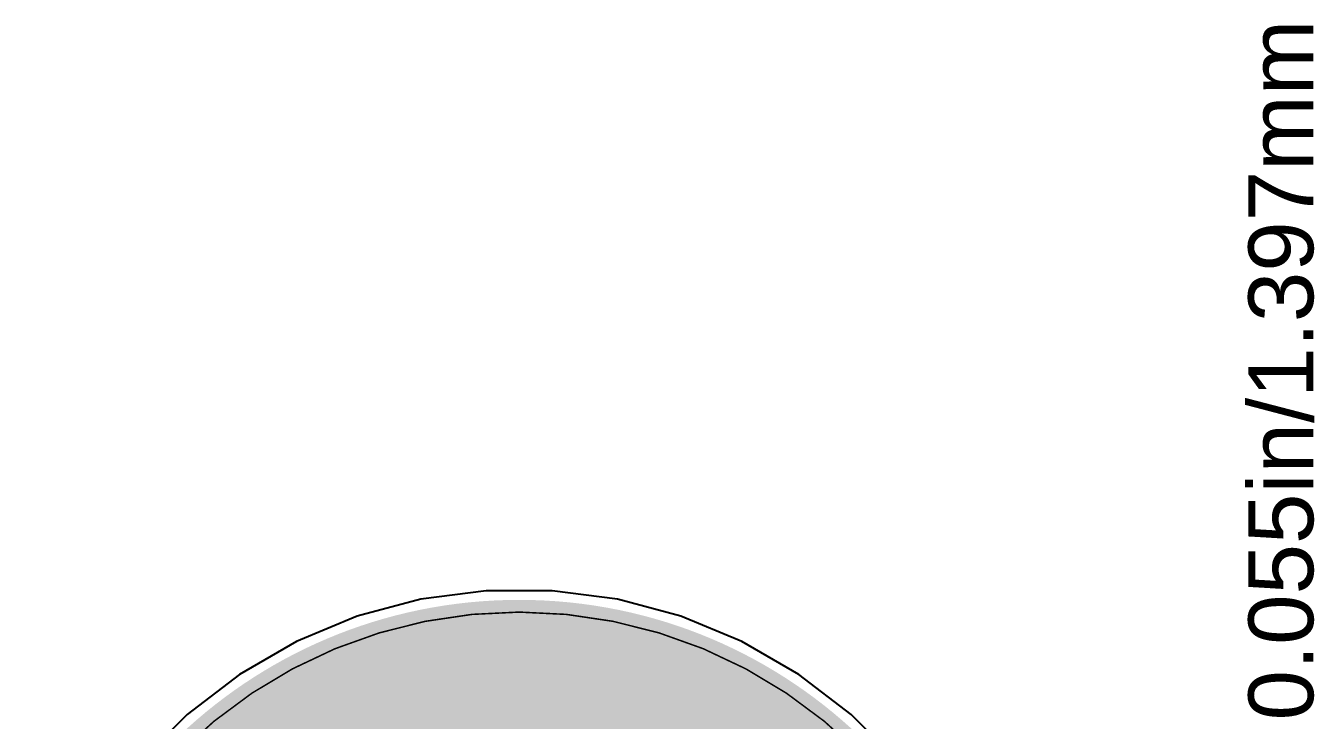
# Model space of a CAD drawing. Header units: inches. Extents: x -0.1 to 17.9, y -0.8 to 4.8.
# Drawn here: x 3.2405 to 3.6623, y 0.3921 to 0.6194 of the extents above; entities that cross this region are included whole.
import ezdxf

# ---------------------------------------------------------------- set-up
doc = ezdxf.new("R2010")
doc.units = ezdxf.units.IN
doc.header["$MEASUREMENT"] = 0
for name, color, linetype in [('Bottom Component Center', 56, 'Continuous'), ('Bottom Layer 1', 5, 'Continuous'), ('Bottom Solder', 6, 'Continuous'), ('GND+Signal', 16, 'Continuous'), ('Mechanical 4', 56, 'Continuous'), ('Multi-Layer', 9, 'Continuous'), ('Pad Holes', 156, 'Continuous'), ('PWR+Signal', 76, 'Continuous'), ('Route Tool Path', 56, 'Continuous'), ('Top Glue Points', 56, 'Continuous'), ('Top Layer 1', 1, 'Continuous'), ('Top Solder', 216, 'Continuous')]:
    doc.layers.add(name, color=color, linetype=linetype)
doc.styles.add('Arial', font='', dxfattribs={"height": 0.2})
doc.styles.get('Arial').set_extended_font_data('Arial')

# ---------------------------------------------------------------- blocks, each defined once
blk = doc.blocks.new('M4_M________H____110')
at = {"layer": 'Bottom Layer 1'}
h = blk.add_hatch(color=5, dxfattribs=at)
edge = h.paths.add_edge_path()
edge.add_arc((0, 0), 0.15748, 0, 360)
at = {"layer": 'Bottom Solder'}
h = blk.add_hatch(color=6, dxfattribs=at)
edge = h.paths.add_edge_path()
edge.add_arc((0, 0), 0.16148, 0, 360)
at = {"layer": 'GND+Signal'}
h = blk.add_hatch(color=16, dxfattribs=at)
edge = h.paths.add_edge_path()
edge.add_arc((0, 0), 0.15748, 0, 360)
at = {"layer": 'Multi-Layer'}
h = blk.add_hatch(color=9, dxfattribs=at)
edge = h.paths.add_edge_path()
edge.add_arc((0, 0), 0.15748, 0, 360)
at = {"layer": 'Pad Holes'}
h = blk.add_hatch(color=7, dxfattribs=at)
edge = h.paths.add_edge_path()
edge.add_arc((0, 0), 0.08858, 0, 360)
at = {"layer": 'PWR+Signal'}
h = blk.add_hatch(color=76, dxfattribs=at)
edge = h.paths.add_edge_path()
edge.add_arc((0, 0), 0.15748, 0, 360)
at = {"layer": 'Top Layer 1'}
h = blk.add_hatch(color=1, dxfattribs=at)
edge = h.paths.add_edge_path()
edge.add_arc((0, 0), 0.15748, 0, 360)
at = {"layer": 'Top Solder'}
h = blk.add_hatch(color=216, dxfattribs=at)
edge = h.paths.add_edge_path()
edge.add_arc((0, 0), 0.16148, 0, 360)

msp = doc.modelspace()

# ---------------------------------------------------------------- linework, layer by layer
at = {"layer": 'Bottom Component Center'}
msp.add_lwpolyline([(3.55948, 0.27, 0.0005, 0.0005, 1), (3.24452, 0.27, 0.0005, 0.0005, 1)], format="xyseb", close=True, dxfattribs=at)
at = {"layer": 'Bottom Layer 1'}
for p, q in [((3.36984, 0.43167), (3.34902, 0.42609)), ((3.39122, 0.43448), (3.36984, 0.43167)), ((3.41278, 0.43448), (3.39122, 0.43448)), ((3.43416, 0.43167), (3.41278, 0.43448)), ((3.45498, 0.42609), (3.43416, 0.43167)), ((3.34902, 0.42609), (3.3291, 0.41783)), ((3.4749, 0.41783), (3.45498, 0.42609)), ((3.3291, 0.41783), (3.31042, 0.40705)), ((3.49358, 0.40705), (3.4749, 0.41783)), ((3.31042, 0.40705), (3.29332, 0.39393)), ((3.51068, 0.39393), (3.49358, 0.40705)), ((3.29332, 0.39393), (3.27807, 0.37868)), ((3.52593, 0.37868), (3.51068, 0.39393))]:
    msp.add_line(p, q, dxfattribs=at)
at = {"layer": 'GND+Signal'}
for p, q in [((3.36984, 0.43167), (3.34902, 0.42609)), ((3.39122, 0.43448), (3.36984, 0.43167)), ((3.41278, 0.43448), (3.39122, 0.43448)), ((3.43416, 0.43167), (3.41278, 0.43448)), ((3.45498, 0.42609), (3.43416, 0.43167)), ((3.34902, 0.42609), (3.3291, 0.41783)), ((3.4749, 0.41783), (3.45498, 0.42609)), ((3.3291, 0.41783), (3.31042, 0.40705)), ((3.49358, 0.40705), (3.4749, 0.41783)), ((3.31042, 0.40705), (3.29332, 0.39393)), ((3.51068, 0.39393), (3.49358, 0.40705)), ((3.29332, 0.39393), (3.27807, 0.37868)), ((3.52593, 0.37868), (3.51068, 0.39393))]:
    msp.add_line(p, q, dxfattribs=at)
at = {"layer": 'Mechanical 4'}
msp.add_lwpolyline([(3.55948, 0.27, 0.0005, 0.0005, 1), (3.24452, 0.27, 0.0005, 0.0005, 1)], format="xyseb", close=True, dxfattribs=at)
at = {"layer": 'PWR+Signal'}
for p, q in [((3.36984, 0.43167), (3.34902, 0.42609)), ((3.39122, 0.43448), (3.36984, 0.43167)), ((3.41278, 0.43448), (3.39122, 0.43448)), ((3.43416, 0.43167), (3.41278, 0.43448)), ((3.45498, 0.42609), (3.43416, 0.43167)), ((3.34902, 0.42609), (3.3291, 0.41783)), ((3.4749, 0.41783), (3.45498, 0.42609)), ((3.3291, 0.41783), (3.31042, 0.40705)), ((3.49358, 0.40705), (3.4749, 0.41783)), ((3.31042, 0.40705), (3.29332, 0.39393)), ((3.51068, 0.39393), (3.49358, 0.40705)), ((3.29332, 0.39393), (3.27807, 0.37868)), ((3.52593, 0.37868), (3.51068, 0.39393))]:
    msp.add_line(p, q, dxfattribs=at)
at = {"layer": 'Route Tool Path'}
msp.add_lwpolyline([(3.55948, 0.27, 0.0005, 0.0005, 1), (3.24452, 0.27, 0.0005, 0.0005, 1)], format="xyseb", close=True, dxfattribs=at)
at = {"layer": 'Top Layer 1'}
for p, q in [((3.36984, 0.43167), (3.34902, 0.42609)), ((3.39122, 0.43448), (3.36984, 0.43167)), ((3.41278, 0.43448), (3.39122, 0.43448)), ((3.43416, 0.43167), (3.41278, 0.43448)), ((3.45498, 0.42609), (3.43416, 0.43167)), ((3.34902, 0.42609), (3.3291, 0.41783)), ((3.4749, 0.41783), (3.45498, 0.42609)), ((3.3291, 0.41783), (3.31042, 0.40705)), ((3.49358, 0.40705), (3.4749, 0.41783)), ((3.31042, 0.40705), (3.29332, 0.39393)), ((3.51068, 0.39393), (3.49358, 0.40705)), ((3.29332, 0.39393), (3.27807, 0.37868)), ((3.52593, 0.37868), (3.51068, 0.39393))]:
    msp.add_line(p, q, dxfattribs=at)

# ---------------------------------------------------------------- block references
msp.add_blockref('M4_M________H____110', (3.402, 0.27))

# ---------------------------------------------------------------- texts
at = {"layer": 'Top Glue Points', "style": 'Arial'}
msp.add_text('0.055in/1.397mm', height=0.02125, rotation=90, dxfattribs=at).set_placement((3.662, 0.392))

doc.saveas('drawing.dxf')
